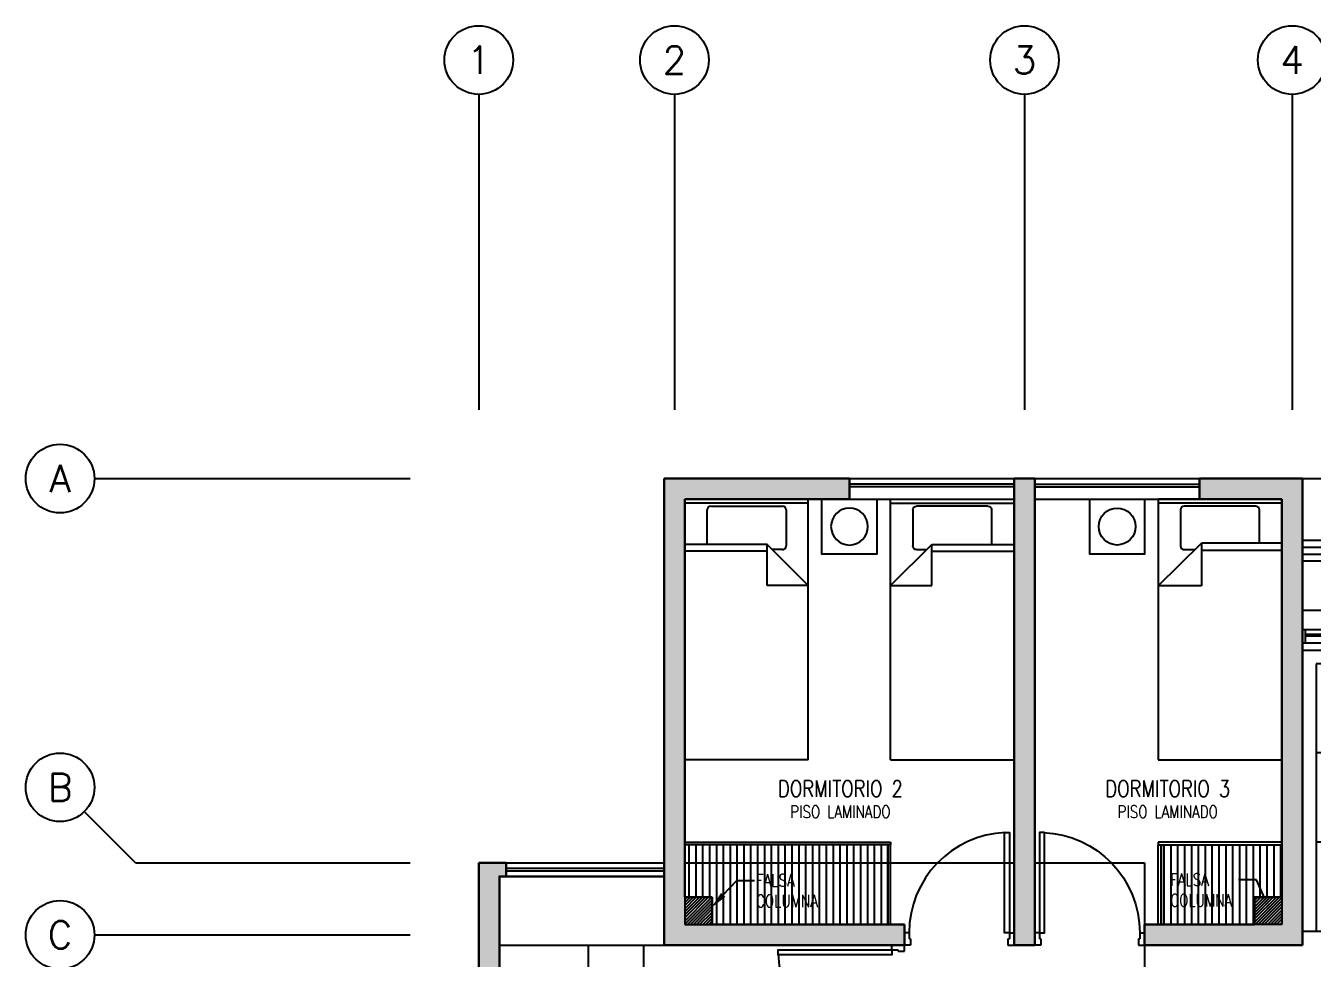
# Model space of a CAD drawing. Header units: millimetres. Extents: x 98 to 155, y -181 to 127.
# Drawn here: x 98.34 to 107.71, y -70.61 to -63.81 of the extents above; entities that cross this region are included whole.
import ezdxf
from ezdxf import colors
from ezdxf.entities.mleader import LeaderData, LeaderLine
from ezdxf.enums import TextEntityAlignment as Align
from ezdxf.math import Vec2, Vec3
from ezdxf.xclip import XClip

# ---------------------------------------------------------------- set-up
doc = ezdxf.new("R2010")
doc.units = ezdxf.units.MM
doc.header["$LTSCALE"] = 15
doc.header["$XCLIPFRAME"] = 2
for name, pattern in [('ACAD_ISO07W100', [3, 0, -3]), ('HIDDEN2', [0.1875, 0.125, -0.0625]), ('PHANTOM', [63.5, 31.75, -6.35, 6.35, -6.35, 6.35, -6.35]), ('PHANTOM2', [1.25, 0.625, -0.125, 0.125, -0.125, 0.125, -0.125]), ('X-REF_DP_Arquitectura$0$HIDDEN', [0.375, 0.25, -0.125])]:
    doc.linetypes.add(name, pattern=pattern)
doc.layers.get('0').update_dxf_attribs({"color": 250})
for name, color, linetype in [('A-BARANDAS', 250, 'Continuous'), ('A-COTAS EXT', 250, 'Continuous'), ('A-EJES', 250, 'PHANTOM'), ('A-HATCH', 250, 'Continuous'), ('A-MOBILIARIO', 250, 'Continuous'), ('A-MURO BAJO', 250, 'Continuous'), ('A-TEXTO-ACABADO PISO', 250, 'Continuous'), ('A_50_TextoAmbiente', 252, 'Continuous'), ('A_50_TextoIndicaciones', 250, 'Continuous'), ('A_50_Vigas', 250, 'X-REF_DP_Arquitectura$0$HIDDEN'), ('A_60_HatchEstructuras', 250, 'Continuous'), ('DLP_MOBILIARIO FIJO', 250, 'Continuous')]:
    doc.layers.add(name, color=color, linetype=linetype)
doc.layers.add('A-MUROS', color=252, linetype='Continuous', lineweight=30)
doc.layers.add('A_20_Estructuras', color=250, linetype='Continuous', lineweight=18)
doc.styles.add('ROMANS', font='romans.shx', dxfattribs={"width": 0.8})

# ---------------------------------------------------------------- blocks, each defined once
blk = doc.blocks.new('EF-P13')
at = {"layer": 'A_60_HatchEstructuras'}
h = blk.add_hatch(color=256, dxfattribs=at)
h.dxf.hatch_style = 1
h.paths.add_polyline_path([(4.65, 0), (3.9, 0), (3.9, -0.15), (4.5, -0.15), (4.5, -3.25), (3.5, -3.25), (3.5, -3.4), (4.65, -3.4)])
h.paths.add_polyline_path([(2.7, 0), (2.55, 0), (2.55, -3.4), (2.7, -3.4)])
h.paths.add_polyline_path([(1.75, -3.25), (0.15, -3.25), (0.15, -0.15), (1.35, -0.15), (1.35, 0), (0, 0), (0, -3.4), (1.75, -3.4)])
h = blk.add_hatch(color=256, dxfattribs=at)
h.dxf.hatch_style = 1
h.paths.add_polyline_path([(7.5001, -6.85), (4.65, -6.85), (4.65, -4.3), (4.5, -4.3), (4.5, -6.85), (1.75, -6.85), (1.75, -6.25), (1.6, -6.25), (1.6, -6.85), (-1.2, -6.85), (-1.2, -2.9), (-1.15, -2.9), (-1.15, -2.8), (-1.35, -2.8), (-1.35, -11.05), (-1.15, -11.05), (-1.15, -10.95), (-1.2, -10.95), (-1.2, -7), (1.6, -7), (1.6, -7.6), (1.75, -7.6), (1.75, -7), (4.5, -7), (4.5, -9.55), (4.65, -9.55), (4.65, -7), (7.5001, -7)])
h.paths.add_polyline_path([(3.3, -7.8), (3.1, -7.8), (3.1, -9.4), (1.75, -9.4), (1.75, -8.35), (1.6, -8.35), (1.6, -9.55), (3.75, -9.55), (3.75, -9.4), (3.3, -9.4)], flags=17)
h.paths.add_polyline_path([(3.3, -4.45), (3.75, -4.45), (3.75, -4.3), (1.6, -4.3), (1.6, -5.5), (1.7468, -5.5), (1.75, -5.5), (1.75, -4.45), (3.1, -4.45), (3.1, -6.05), (3.3, -6.05)], flags=17)
at = {"layer": 'A_20_Estructuras'}
for points in [[(1.75, -3.25), (0.15, -3.25), (0.15, -0.15), (1.35, -0.15), (1.35, 0), (0, 0), (0, -3.4), (1.75, -3.4)], [(2.7, 0), (2.55, 0), (2.55, -3.4), (2.7, -3.4)], [(4.65, 0), (3.9, 0), (3.9, -0.15), (4.5, -0.15), (4.5, -3.25), (3.5, -3.25), (3.5, -3.4), (4.65, -3.4)]]:
    blk.add_lwpolyline(points, close=True, dxfattribs=at)
blk.add_lwpolyline([(7.5001, -7), (7.5001, -6.85), (4.65, -6.85), (4.65, -4.3), (4.5, -4.3), (4.5, -6.85), (1.75, -6.85), (1.75, -6.25), (1.6, -6.25), (1.6, -6.85), (-1.2, -6.85), (-1.2, -2.9), (-1.15, -2.9), (-1.15, -2.8), (-1.35, -2.8), (-1.35, -11.05)], dxfattribs=at)
at = {"layer": 'A_50_Vigas'}
for p, q in [((2.7, 0), (3.9, 0)), ((1.35, 0), (2.55, 0)), ((4.65, 0), (7.35, 0)), ((-1.15, -2.8), (0, -2.8))]:
    blk.add_line(p, q, dxfattribs=at)
for points in [[(0.15, -2.8), (2.55, -2.8)], [(2.7, -2.8), (3.5, -2.8), (3.5, -3.25)], [(3.5, -3.4), (3.5, -4.3)]]:
    blk.add_lwpolyline(points, dxfattribs=at)
blk = doc.blocks.new('A$C77AB7FBD')
at = {"linetype": 'Continuous'}
for p, q in [((0, 0), (0, 1.9)), ((0.9, 1.9), (0, 1.9)), ((0.9, 0), (0.9, 1.9)), ((0.9, 1.87), (0, 1.87)), ((0.164, 1.57), (0.164, 1.8219)), ((0.1908, 1.8487), (0.7119, 1.8487)), ((0.7386, 1.8219), (0.7386, 1.5585)), ((0.6, 1.57), (0, 1.57)), ((0.6, 1.52), (0, 1.52)), ((0.6, 1.27), (0.6, 1.57)), ((0.9, 1.27), (0.6, 1.57)), ((0.7119, 1.5317), (0.6383, 1.5317)), ((0.9, 1.27), (0.6, 1.27)), ((0.9, 0), (0, 0))]:
    blk.add_line(p, q, dxfattribs=at)
for centre, start, end in [((0.1908, 1.8219), 90, 180), ((0.7119, 1.8219), 0, 90), ((0.7119, 1.5585), 270, 0)]:
    blk.add_arc(centre, 0.0267, start, end, dxfattribs=at)
blk = doc.blocks.new('A$C2EBA15F5')
blk.add_lwpolyline([(0, 0.4), (0, 0), (0.4, 0), (0.4, 0.4)], close=True)
blk.add_circle((0.2, 0.2), 0.1344)
blk = doc.blocks.new('CAMA PROYECCION')
for p, q in [((37.495, 40.6423, 0), (37.495, 38.771, 0)), ((38.3949, 40.6423, 0), (37.495, 40.6423, 0)), ((38.3949, 38.771, 0), (38.3949, 40.6423, 0)), ((38.0806, 39.3741, 0), (38.3949, 39.3741, 0)), ((38.3949, 39.3741, 0), (38.0806, 39.0644, 0)), ((38.0806, 39.0644, 0), (38.0806, 39.3741, 0)), ((38.0806, 39.1133, 0), (37.495, 39.1133, 0)), ((38.2069, 39.1106, 0), (38.1275, 39.1106, 0)), ((38.2336, 38.8203, 0), (38.2336, 39.0838, 0)), ((37.495, 39.0644, 0), (38.0806, 39.0644, 0)), ((37.495, 38.7423, 0), (37.495, 38.9974, 0)), ((37.659, 39.0644, 0), (37.659, 38.8203, 0)), ((38.3949, 38.7423, 0), (38.3949, 38.9974, 0)), ((37.495, 38.771, 0), (38.3949, 38.771, 0)), ((37.495, 38.7423, 0), (38.3949, 38.7423, 0)), ((37.6857, 38.7936, 0), (38.2069, 38.7936, 0))]:
    blk.add_line(p, q)
at = {"elevation": 0}
blk.add_lwpolyline([(38.495, 38.7423), (38.495, 39.1423), (38.895, 39.1423), (38.895, 38.7423)], close=True, dxfattribs=at)
blk.add_circle((38.695, 38.9423, 0), 0.1344)
for centre, start, end in [((38.2069, 39.0838, 0), 0, 90), ((37.6857, 38.8203, 0), 180, 270), ((38.2069, 38.8203, 0), 270, 0)]:
    blk.add_arc(centre, 0.0267, start, end)
blk = doc.blocks.new('*U144')
for p, q in [((0.01, 0.755), (0.01, 0.8)), ((0.055, 0.755), (0.01, 0.755)), ((0.1, 0.765), (0.055, 0.765)), ((0.055, 0.755), (0.055, 0.765)), ((0.1, 0.765), (0.1, 0.8)), ((0.055, 0.045), (0.01, 0.045)), ((0.01, 0.045), (0.01, 0)), ((0.055, 0.045), (0.055, 0.035)), ((0.1, 0.035), (0.055, 0.035)), ((0.1, 0.035), (0.1, 0))]:
    blk.add_line(p, q)
blk.add_lwpolyline([(0.83, 0.07), (0.83, 0.035), (0.1, 0.035), (0.1, 0.07)], close=True)
at = {"linetype": 'HIDDEN2'}
blk.add_arc((0.0996, 0.034), 0.731, 2.23015, 89.96723, dxfattribs=at)
blk = doc.blocks.new('*U145')
for p, q in [((0.01, 0.855), (0.01, 0.9)), ((0.055, 0.855), (0.01, 0.855)), ((0.1, 0.865), (0.055, 0.865)), ((0.055, 0.855), (0.055, 0.865)), ((0.1, 0.865), (0.1, 0.9)), ((0.055, 0.045), (0.01, 0.045)), ((0.01, 0.045), (0.01, 0)), ((0.055, 0.045), (0.055, 0.035)), ((0.1, 0.035), (0.055, 0.035)), ((0.1, 0.035), (0.1, 0))]:
    blk.add_line(p, q)
blk.add_lwpolyline([(0.93, 0.07), (0.93, 0.035), (0.1, 0.035), (0.1, 0.07)], close=True)
at = {"linetype": 'HIDDEN2'}
blk.add_arc((0.0995, 0.0339), 0.8311, 2.23015, 89.96723, dxfattribs=at)
blk = doc.blocks.new('SOFA SEC')
for p, q in [((0, 0.65), (0.1, 0.65)), ((0.1, 0.65), (0.1, 0.1)), ((0.5, 0.65), (0.1, 0.65)), ((0.75, 0.65), (0.75, 0.1)), ((1.4, 0.65), (1.4, 0.1)), ((0.1, 0.1), (2.05, 0.1))]:
    blk.add_line(p, q)
blk.add_lwpolyline([(0.5, 1.55), (0.5, 0.65), (2.05, 0.65), (2.05, 0), (0, 0), (0, 1.55)], close=True)
blk = doc.blocks.new('DPTO 65_D1')
at = {"layer": 'A-HATCH'}
h = blk.add_hatch(dxfattribs=at)
h.set_pattern_fill('_USER', color=256, scale=0.6, double=1, pattern_type=0)
h.set_pattern_definition([(0, (-0.15005, 6.325), (0, 0.6), []), (90, (-0.15005, 6.325), (-0.6, 4e-17), [])])
h.paths.add_polyline_path([(-2.8501, 6.325), (-0.1501, 6.325), (-0.1501, 5.825), (-2.8501, 5.825)])
h = blk.add_hatch(dxfattribs=at)
h.set_pattern_fill('ANSI31', color=256, scale=0.005, angle=180)
h.paths.add_polyline_path([(-7.3501, 3.875), (-7.1501, 3.875), (-7.1501, 3.675), (-7.3501, 3.675)])
h = blk.add_hatch(dxfattribs=at)
h.set_pattern_fill('ANSI31', color=256, scale=0.005)
h.set_pattern_definition([(45, (-72.590967, -25.000034), (-0.01122532, 0.01122532), [])])
h.paths.add_polyline_path([(-3.0001, 3.875), (-3.2001, 3.875), (-3.2001, 3.675), (-3.0001, 3.675)])
at = {"layer": 'DLP_MOBILIARIO FIJO'}
h = blk.add_hatch(dxfattribs=at)
h.set_pattern_fill('_USER', color=256, scale=0.05, angle=450, pattern_type=0)
h.set_pattern_definition([(90, (-22.93, -16.620034), (-0.05, 2e-17), [])])
h.paths.add_polyline_path([(-5.8701, 4.255), (-5.8701, 3.675), (-7.1501, 3.675), (-7.1501, 3.875), (-7.3501, 3.875), (-7.3501, 4.255)])
h = blk.add_hatch(dxfattribs=at)
h.set_pattern_fill('_USER', color=256, scale=0.05, angle=270, pattern_type=0)
h.set_pattern_definition([(270, (-24.92, -16.620034), (0.05, -9e-18), [])])
h.paths.add_polyline_path([(-3.8801, 4.255), (-3.0001, 4.255), (-3.0001, 3.875), (-3.2001, 3.875), (-3.2001, 3.675), (-3.8801, 3.675)])
at = {"layer": 'A-BARANDAS', "elevation": 0}
for points in [[(-2.8501, 6.425), (-0.1501, 6.425)], [(-2.8501, 6.375), (-0.1501, 6.375)]]:
    blk.add_lwpolyline(points, dxfattribs=at)
at = {"layer": 'A-MOBILIARIO'}
blk.add_lwpolyline([(-8.0501, 3.325), (-8.0501, 3.525), (-7.6501, 3.525), (-7.6501, 3.325)], close=True, dxfattribs=at)
at = {"layer": 'A-MURO BAJO'}
for p, q in [((-6.1501, 6.925), (-4.9501, 6.925)), ((-4.8001, 6.925), (-3.6001, 6.925)), ((-6.1501, 6.775), (-4.9501, 6.775)), ((-4.8001, 6.775), (-3.6001, 6.775)), ((-2.8301, 5.825, 0), (-0.1701, 5.825, 0)), ((-0.1701, 5.725, 0), (-2.8301, 5.725, 0)), ((-8.6501, 4.125), (-7.5001, 4.125)), ((-8.6501, 4.025), (-7.5001, 4.025))]:
    blk.add_line(p, q, dxfattribs=at)
at = {"layer": 'A-MURO BAJO', "elevation": 0}
for points in [[(-2.8501, 6.475), (-0.1501, 6.475)], [(-2.8501, 6.325), (-0.1501, 6.325)]]:
    blk.add_lwpolyline(points, dxfattribs=at)
at = {"layer": 'A-MUROS'}
for p, q in [((-6.1501, 6.925), (-7.5001, 6.925)), ((-7.5001, 3.525), (-7.5001, 6.925)), ((-6.1501, 6.775), (-6.1501, 6.925)), ((-4.8001, 6.925), (-4.9501, 6.925)), ((-4.9501, 3.525), (-4.9501, 6.925)), ((-4.8001, 3.525), (-4.8001, 6.925)), ((-2.8501, 6.925), (-3.6001, 6.925)), ((-3.6001, 6.775), (-3.6001, 6.925)), ((-2.8501, 3.525), (-2.8501, 6.925)), ((-6.1501, 6.775), (-7.3501, 6.775)), ((-7.3501, 3.875), (-7.3501, 6.775)), ((-3.0001, 6.775), (-3.6001, 6.775)), ((-3.0001, 3.875), (-3.0001, 6.775)), ((-7.1501, 3.875), (-7.3501, 3.875)), ((-7.1501, 3.675), (-7.1501, 3.875)), ((-3.2001, 3.675), (-3.2001, 3.875)), ((-3.2001, 3.875), (-3.0001, 3.875)), ((-5.7501, 3.675), (-7.1501, 3.675)), ((-5.7501, 3.525), (-5.7501, 3.675)), ((-3.2001, 3.675), (-4.0001, 3.675)), ((-4.0001, 3.525), (-4.0001, 3.675)), ((-5.7501, 3.525), (-7.5001, 3.525)), ((-4.8001, 3.525), (-4.9501, 3.525)), ((-2.8501, 3.525), (-4.0001, 3.525))]:
    blk.add_line(p, q, dxfattribs=at)
at = {"layer": 'DLP_MOBILIARIO FIJO'}
for p, q in [((-4.9501, 6.885), (-6.1501, 6.885)), ((-4.9501, 6.865), (-6.1501, 6.865)), ((-4.8001, 6.885), (-3.6001, 6.885)), ((-4.8001, 6.865), (-3.6001, 6.865)), ((-8.6501, 4.085), (-7.5001, 4.085)), ((-8.6501, 4.065), (-7.5001, 4.065))]:
    blk.add_line(p, q, dxfattribs=at)
at = {"layer": 'DLP_MOBILIARIO FIJO', "elevation": 0}
for points in [[(-2.8301, 5.725), (-2.8501, 5.725), (-2.8501, 5.825), (-2.8301, 5.825)], [(-1.4901, 5.7875), (-2.8301, 5.7875), (-2.8301, 5.7775), (-1.4901, 5.7775)], [(-5.8501, 4.275), (-5.8501, 4.255), (-7.3501, 4.255), (-7.3501, 4.275)], [(-5.8701, 3.675), (-5.8501, 3.675), (-5.8501, 4.255), (-5.8701, 4.255)], [(-3.9001, 4.275), (-3.9001, 4.255), (-3.0001, 4.255), (-3.0001, 4.275)], [(-3.8801, 3.675), (-3.9001, 3.675), (-3.9001, 4.255), (-3.8801, 4.255)]]:
    blk.add_lwpolyline(points, close=True, dxfattribs=at)
at = {"layer": 'DLP_MOBILIARIO FIJO'}
for points in [[(-7.3501, 3.675), (-5.8701, 3.675), (-5.8701, 4.255), (-7.3501, 4.255)], [(-3.0001, 3.675), (-3.8801, 3.675), (-3.8801, 4.255), (-3.0001, 4.255)]]:
    blk.add_lwpolyline(points, close=True, dxfattribs=at)
at = {"layer": 'A-MOBILIARIO'}
blk.add_blockref('A$C77AB7FBD', (-7.3501, 4.875), dxfattribs=at)
at = {"layer": 'A-MOBILIARIO', "extrusion": (0, 0, -1), "zscale": -1}
blk.add_blockref('A$C2EBA15F5', (5.9501, 6.375), dxfattribs=at)
at = {"layer": 'A-MOBILIARIO', "xscale": -1}
blk.add_blockref('A$C77AB7FBD', (-4.95, 4.875), dxfattribs=at)
at = {"layer": 'A-MOBILIARIO'}
for name, p, rotation in [('CAMA PROYECCION', (34.4949, 45.5173, 0), 180), ('SOFA SEC', (-2.8501, 5.675, 0), 269.9995671478981), ('*U144', (-4.9501, 3.515), 90), ('*U145', (-5.7401, 3.525), 180)]:
    blk.add_blockref(name, p, dxfattribs=dict(at, rotation=rotation))
at = {"layer": 'A-MOBILIARIO', "xscale": -1.000000000000006, "rotation": 270}
blk.add_blockref('*U144', (-4.8001, 3.515), dxfattribs=at)
blk = doc.blocks.new('Ejes_Torre C')
at = {"layer": 'A-COTAS EXT'}
blk.add_line((-2.5, 11.05), (-2.8732, 11.4232), dxfattribs=at)
at = {"layer": 'A-EJES', "linetype": 'PHANTOM2'}
for points in [[(0, 16.65), (0, 14.35)], [(1.425, 16.65), (1.425, 14.35)], [(3.975, 16.65), (3.975, 14.35)], [(5.925, 16.65), (5.925, 14.35)], [(-2.8, 13.85), (-0.5, 13.85)], [(-2.5, 11.05), (-0.5, 11.05)], [(-2.8, 10.525), (-0.5, 10.525)]]:
    blk.add_lwpolyline(points, dxfattribs=at)
at = {"layer": 'A-EJES', "linetype": 'Continuous'}
for centre in [(0, 16.9), (1.425, 16.9), (3.975, 16.9), (5.925, 16.9), (-3.05, 13.85), (-3.05, 11.6), (-3.05, 10.525)]:
    blk.add_circle(centre, 0.25, dxfattribs=at)
at = {"layer": 'A-EJES', "linetype": 'Continuous', "style": 'ROMANS'}
for s, p in [('1', (0, 16.9)), ('2', (1.425, 16.9)), ('3', (3.975, 16.9)), ('4', (5.925, 16.9)), ('A', (-3.05, 13.85)), ('B', (-3.05, 11.6)), ('C', (-3.05, 10.525))]:
    blk.add_text(s, height=0.2, dxfattribs=at).set_placement(p, align=Align.MIDDLE_CENTER)
blk = doc.blocks.new('pisos superiores')
at = {"layer": 'A-MOBILIARIO'}
blk.add_lwpolyline([(-25.6, -2.925), (-25.6, -2.425), (-26.8, -2.425), (-26.8, -2.925)], close=True, dxfattribs=at)
at = {"layer": 'A-MUROS'}
for p, q in [((-26.75, -2.325, 0), (-26.95, -2.325, 0)), ((-26.95, -2.325, 0), (-26.95, -10.575, 0))]:
    blk.add_line(p, q, dxfattribs=at)
blk.add_lwpolyline([(-26.75, -2.325), (-26.75, -2.425), (-26.8, -2.425), (-26.8, -6.375), (-24, -6.375)], dxfattribs=at)

msp = doc.modelspace()

# ---------------------------------------------------------------- block references
msp.add_blockref('EF-P13', (102.9871, -67.115))

# ---------------------------------------------------------------- texts
at = {"layer": 'A-TEXTO-ACABADO PISO', "char_height": 0.09, "attachment_point": 2, "style": 'ROMANS'}
for insert in [(104.2713, -69.4981), (106.6552, -69.4981)]:
    msp.add_mtext_dynamic_manual_height_columns('PISO LAMINADO', width=1.20225, gutter_width=12.5, heights=[0], dxfattribs=dict(at, insert=insert))
at = {"layer": 'A_50_TextoAmbiente', "style": 'ROMANS', "width": 0.8}
for s, p in [('DORMITORIO 2', (104.2712, -69.4348)), ('DORMITORIO 3', (106.6555, -69.4348))]:
    msp.add_text(s, height=0.12, dxfattribs=at).set_placement(p, align=Align.CENTER)

# ---------------------------------------------------------------- next in the draw order: block references
msp.add_blockref('DPTO 65_D1', (110.4871, -74.0397))

# ---------------------------------------------------------------- next in the draw order: block references
at = {"linetype": 'ACAD_ISO07W100', "ltscale": 5}
ref = msp.add_blockref('pisos superiores', (128.5871, -67.5897), dxfattribs=at)
XClip(ref).set_block_clipping_path([(-28.6000012976, -13.3749811327), (-18.0911507964, 0.4747135747)])
at = {"layer": 'A-EJES'}
msp.add_blockref('Ejes_Torre C', (101.6371, -80.965), dxfattribs=at)

# ---------------------------------------------------------------- next in the draw order: leaders
at = {"layer": 'A_50_TextoIndicaciones'}
ml = msp.add_multileader_mtext('Standard', dxfattribs=at)
ml.set_content('FALSA COLUMNA', color=256, style='ROMANS')
ml.set_leader_properties(color=7)
ml.build(insert=Vec2(0, 0))
ml.multileader.update_dxf_attribs({"dogleg_length": 1.3073, "arrow_head_size": 0.13, "scale": 0.1})
ctx = ml.context
ctx.base_point, ctx.scale, ctx.char_height, ctx.arrow_head_size, ctx.landing_gap_size, ctx.plane_origin = Vec3(103.6464, -70.0428), 0.1, 0.09, 0.13, 0.01, Vec3(103.4319, -69.0595)
notes = []
notes.append((ctx, [(0, (1, 1, 0), (103.5157, -70.0428), (1, 0), 0.1307, [(0, [(103.3297, -70.2438)], 0, [])])]))
ctx.mtext.insert, ctx.mtext.width, ctx.mtext.defined_height, ctx.mtext.flow_direction = Vec3(103.6564, -69.9978), 0.532149, 0.5349, 5
ml = msp.add_multileader_mtext('Standard', dxfattribs=at)
ml.set_content('FALSA COLUMNA', color=256, style='ROMANS')
ml.set_leader_properties(color=7)
ml.build(insert=Vec2(0, 0))
ml.multileader.update_dxf_attribs({"dogleg_length": 1.3073, "arrow_head_size": 0.13, "scale": 0.1})
ctx = ml.context
ctx.base_point, ctx.scale, ctx.char_height, ctx.arrow_head_size, ctx.landing_gap_size, ctx.plane_origin = Vec3(106.6636, -70.0381), 0.1, 0.09, 0.13, 0.01, Vec3(106.4491, -69.0548)
notes.append((ctx, [(1, (1, 1, 0), (107.3012, -70.0381), (-1, 0), 0.1307, [(0, [(107.4123, -70.2902)], 0, [])])]))
ctx.mtext.insert, ctx.mtext.width, ctx.mtext.defined_height, ctx.mtext.flow_direction = Vec3(106.6736, -69.9931), 0.532149, 0.5349, 5
for ctx, leaders in notes:
    for number, flags, end, landing, length, lines in leaders:
        leader = LeaderData()
        leader.index, (leader.has_last_leader_line, leader.has_dogleg_vector, leader.attachment_direction) = number, flags
        leader.last_leader_point, leader.dogleg_vector, leader.dogleg_length = Vec3(end), Vec3(landing), length
        for number, points, colour, breaks in lines:
            line = LeaderLine()
            line.index, line.vertices, line.color, line.breaks = number, Vec3.list(points), colors.encode_raw_color(colour), breaks
            leader.lines.append(line)
        ctx.leaders.append(leader)

doc.saveas('drawing.dxf')
